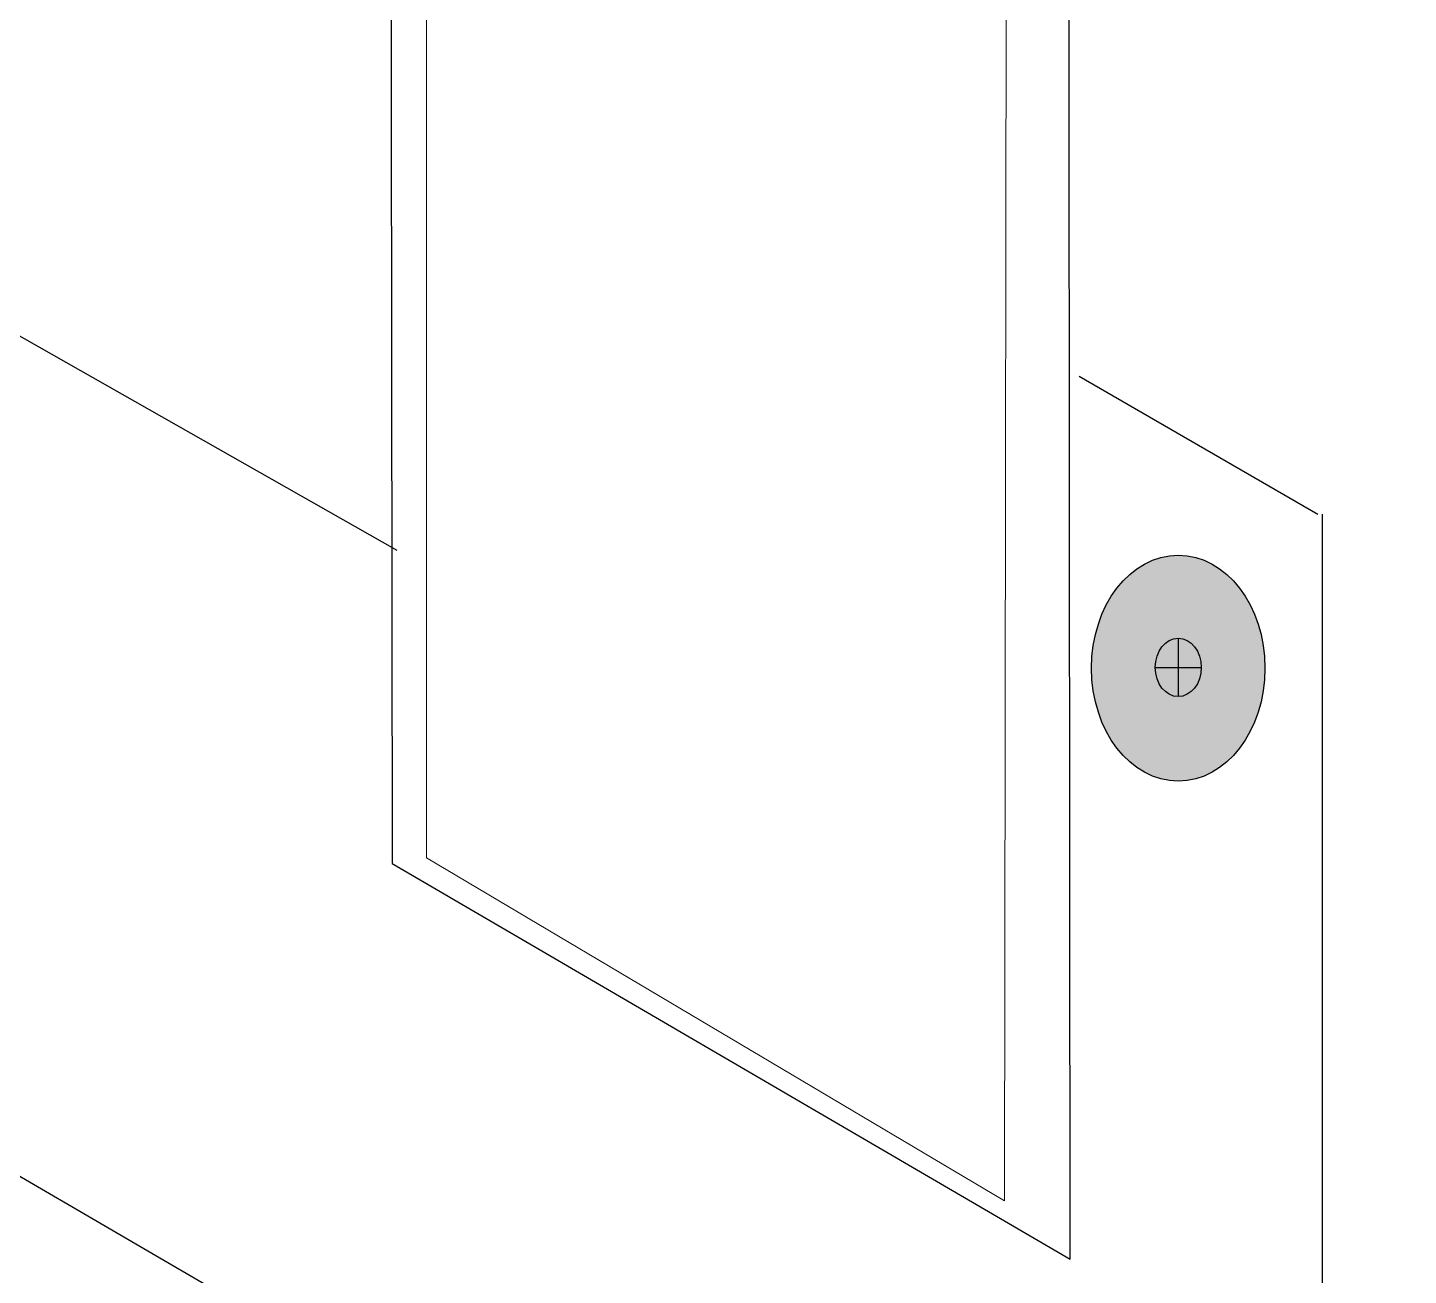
# Model space of a CAD drawing. Header units: inches. Extents: x -20.7 to 75.7, y -15.1 to 19.1.
# Drawn here: x 65.001 to 65.811, y -6.904 to -6.171 of the extents above; entities that cross this region are included whole.
import ezdxf

# ---------------------------------------------------------------- set-up
doc = ezdxf.new("R2010")
doc.units = ezdxf.units.IN
doc.header["$MEASUREMENT"] = 0
for name, color, linetype, lineweight in [('G-ANNO-TTLB', 7, 'Continuous', 0), ('LOGOS', 7, 'Continuous', 0), ('TYVEK', 7, 'Continuous', 0)]:
    doc.layers.add(name, color=color, linetype=linetype, lineweight=lineweight)

# ---------------------------------------------------------------- blocks, each defined once
blk = doc.blocks.new('Block_192')
at = {"layer": 'TYVEK', "color": 133, "lineweight": 25, "true_color": 0x70ccdd}
blk.add_line((65.21748, -6.47865), (63.60929, -5.56452), dxfattribs=at)
blk.add_lwpolyline([(65.58, -6.28658)], dxfattribs=at)
blk = doc.blocks.new('Block_195')
at = {"layer": 'TYVEK', "color": 1, "lineweight": 25, "true_color": 0xff0000}
for points in [[(64.44631, -5.6356)], [(65.59325, -6.29779)]]:
    blk.add_lwpolyline(points, dxfattribs=at)
blk = doc.blocks.new('Block_196')
at = {"layer": 'TYVEK', "color": 1, "lineweight": 25, "true_color": 0xff0000}
for points in [[(64.50084, -5.60759)], [(65.64778, -6.26978)]]:
    blk.add_lwpolyline(points, dxfattribs=at)
blk = doc.blocks.new('Block_199')
at = {"layer": 'TYVEK', "color": 1, "lineweight": 25, "true_color": 0xff0000}
for points in [[(64.44131, -5.61434)], [(65.58825, -6.27652)]]:
    blk.add_lwpolyline(points, dxfattribs=at)
blk = doc.blocks.new('Block_200')
at = {"layer": 'TYVEK', "color": 1, "lineweight": 25, "true_color": 0xff0000}
for points in [[(64.49585, -5.58633)], [(65.64279, -6.24852)]]:
    blk.add_lwpolyline(points, dxfattribs=at)
blk = doc.blocks.new('Block_214')
at = {"layer": 'TYVEK', "color": 1, "lineweight": 25, "true_color": 0xff0000}
for points in [[(64.49345, -5.65552)], [(65.6404, -6.31771)]]:
    blk.add_lwpolyline(points, dxfattribs=at)

msp = doc.modelspace()

# ---------------------------------------------------------------- hatches: boundary and pattern name
at = {"layer": 'G-ANNO-TTLB', "true_color": 0xb9529f, "transparency": 33554687}
h = msp.add_hatch(color=233, dxfattribs=at)
edge = h.paths.add_edge_path()
edge.add_spline(control_points=[(71.22733, -15.13455), (71.22733, -15.13455), (30.5273, -15.13455), (30.5273, -15.13455), (30.5273, -15.13455), (30.5273, 19.00075), (30.5273, 19.00075), (30.5273, 19.00075), (71.22733, 19.00075), (71.22733, 19.00075), (71.22733, 19.00075), (71.22733, -15.13455), (71.22733, -15.13455)], knot_values=[0, 0, 0, 0, 1, 1, 1, 2, 2, 2, 3, 3, 3, 4, 4, 4, 4], degree=3, periodic=0)
edge = h.paths.add_edge_path()
edge.add_spline(control_points=[(30.65233, 18.87572), (30.65233, 18.87572), (30.65233, -15.00951), (30.65233, -15.00951), (30.65233, -15.00951), (71.10229, -15.00951), (71.10229, -15.00951), (71.10229, -15.00951), (71.10229, 18.87572), (71.10229, 18.87572), (71.10229, 18.87572), (30.65233, 18.87572), (30.65233, 18.87572)], knot_values=[0, 0, 0, 0, 1, 1, 1, 2, 2, 2, 3, 3, 3, 4, 4, 4, 4], degree=3, periodic=0)
edge.add_line((30.65233, 18.87572), (30.65233, 18.87572))
at = {"layer": 'LOGOS', "true_color": 0x000000, "transparency": 33554687}
h = msp.add_hatch(dxfattribs=at)
h.set_pattern_fill('_U', color=18, scale=10, angle=44.99999, style=2, pattern_type=0)
h.set_pattern_definition([(45, (0, 0), (-7.071, 7.071), [])])
h.paths.add_polyline_path([(65.57424, -6.86077), (65.23476, -6.65918), (65.23476, -1.43868), (65.58144, -1.63314)])
at = {"layer": 'TYVEK', "true_color": 0x003b71, "transparency": 33554687}
h = msp.add_hatch(color=156, dxfattribs=at)
h.dxf.hatch_style = 2
edge = h.paths.add_edge_path()
edge.add_ellipse((65.67621, -6.54772), major_axis=(0, 0.0664), ratio=0.766948, start_angle=0, end_angle=360)

# ---------------------------------------------------------------- linework, layer by layer
at = {"layer": 'G-ANNO-TTLB'}
for points in [[(71.22733, -15.13455), (71.22733, -15.13455), (30.5273, -15.13455), (30.5273, -15.13455), (30.5273, -15.13455), (30.5273, 19.00075), (30.5273, 19.00075), (30.5273, 19.00075), (71.22733, 19.00075), (71.22733, 19.00075), (71.22733, 19.00075), (71.22733, -15.13455), (71.22733, -15.13455)], [(30.65233, 18.87572), (30.65233, 18.87572), (30.65233, -15.00951), (30.65233, -15.00951), (30.65233, -15.00951), (71.10229, -15.00951), (71.10229, -15.00951), (71.10229, -15.00951), (71.10229, 18.87572), (71.10229, 18.87572), (71.10229, 18.87572), (30.65233, 18.87572), (30.65233, 18.87572)]]:
    msp.add_open_spline(points, degree=3, knots=[0, 0, 0, 0, 1, 1, 1, 2, 2, 2, 3, 3, 3, 4, 4, 4, 4], dxfattribs=at)
at = {"layer": 'LOGOS'}
msp.add_lwpolyline([(65.57424, -6.86077), (65.23476, -6.65918), (65.23476, -1.43868), (65.58144, -1.63314)], close=True, dxfattribs=at)
at = {"layer": 'LOGOS', "color": 251, "lineweight": 35, "true_color": 0x5c5c5c}
msp.add_lwpolyline([(65.45603, -6.80746)], dxfattribs=at)
at = {"layer": 'TYVEK', "color": 4, "lineweight": 25, "true_color": 0x00ffff}
for p, q in [((63.04556, -5.7092), (65.76075, -7.29197)), ((65.618, -6.37616), (65.75824, -6.45728)), ((65.76075, -6.45728), (65.76075, -7.29197))]:
    msp.add_line(p, q, dxfattribs=at)
at = {"layer": 'TYVEK', "color": 18, "lineweight": 25, "true_color": 0x080808}
for p, q in [((65.67621, -6.53018), (65.67621, -6.56445)), ((65.66269, -6.54731), (65.68973, -6.54731))]:
    msp.add_line(p, q, dxfattribs=at)
at = {"layer": 'TYVEK', "color": 240, "lineweight": 25, "true_color": 0xed2327}
msp.add_lwpolyline([(65.60825, -1.64897), (65.20767, -1.41824), (65.21471, -6.66248), (65.61277, -6.8949)], close=True, dxfattribs=at)
at = {"layer": 'TYVEK', "color": 18, "lineweight": 25, "true_color": 0x000000}
msp.add_ellipse((65.67621, -6.54772), major_axis=(0, 0.0664), ratio=0.766948, dxfattribs=at)
at = {"layer": 'TYVEK', "color": 18, "lineweight": 25, "true_color": 0x080808}
msp.add_ellipse((65.67621, -6.54731), major_axis=(0, 0.01714), ratio=0.788846, dxfattribs=at)

# ---------------------------------------------------------------- block references
at = {"layer": 'TYVEK'}
for name in ['Block_192', 'Block_200', 'Block_196', 'Block_199', 'Block_195', 'Block_214']:
    msp.add_blockref(name, (0, 0), dxfattribs=at)

doc.saveas('drawing.dxf')
